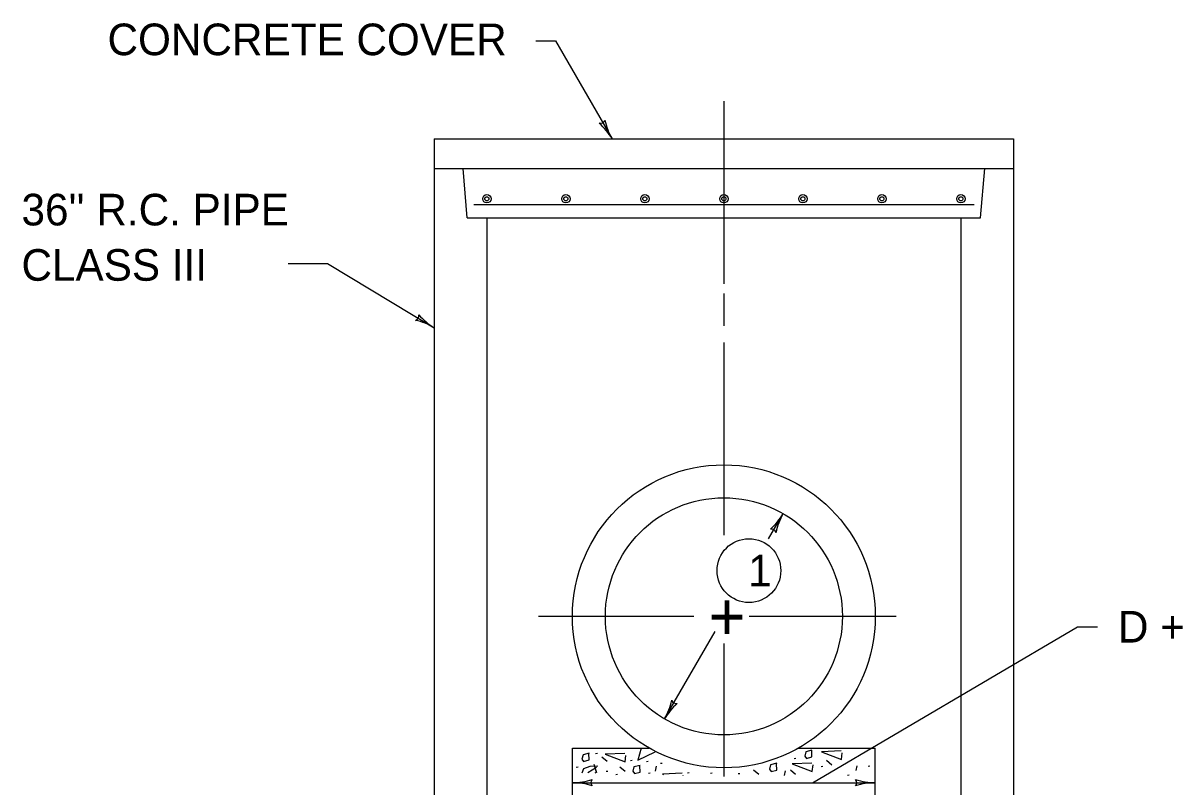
# Model space of a CAD drawing. Extents: x 997.6 to 1037, y 998.9 to 1022.6.
# Drawn here: x 1019.23 to 1026.54, y 1003.66 to 1008.5 of the extents above; entities that cross this region are included whole.
import ezdxf

# ---------------------------------------------------------------- set-up
doc = ezdxf.new("R2010")
doc.units = 0
doc.layers.add('Level 1', color=7, linetype='Continuous')

msp = doc.modelspace()

# ---------------------------------------------------------------- linework, layer by layer
at = {"layer": 'Level 1'}
for p, q in [((1022.4788, 1008.3844), (1022.6038, 1008.3844)), ((1022.6038, 1008.3844), (1022.9618, 1007.7644)), ((1023.6698, 1008.0018), (1023.6698, 1006.8478)), ((1021.8364, 1007.7644), (1021.8364, 1003.5769)), ((1021.8364, 1007.7644), (1025.5031, 1007.7644)), ((1025.5031, 1007.7644), (1025.5031, 1003.5769)), ((1021.8364, 1007.5769), (1025.5031, 1007.5769)), ((1022.0461, 1007.2644), (1022.0188, 1007.5769)), ((1025.2934, 1007.2644), (1025.3208, 1007.5769)), ((1022.0864, 1007.3478), (1025.2531, 1007.3478)), ((1022.0461, 1007.2644), (1025.2934, 1007.2644)), ((1022.1698, 1007.2644), (1022.1698, 1003.2644)), ((1025.1698, 1007.2644), (1025.1698, 1003.2644)), ((1020.9115, 1006.9758), (1021.1615, 1006.9758)), ((1021.1615, 1006.9758), (1021.8364, 1006.5688)), ((1023.6698, 1006.7865), (1023.6698, 1006.5804)), ((1023.6698, 1006.4752), (1023.6698, 1005.2563)), ((1023.9531, 1005.2343), (1024.0448, 1005.3931)), ((1022.4974, 1004.7436), (1023.4795, 1004.7436)), ((1023.8303, 1004.7436), (1024.7598, 1004.7436)), ((1023.2948, 1004.0941), (1023.6148, 1004.6484)), ((1024.2314, 1003.691), (1025.9084, 1004.6775)), ((1025.9084, 1004.6775), (1026.0334, 1004.6775)), ((1023.6698, 1004.5723), (1023.6698, 1003.7305)), ((1022.7114, 1003.5769), (1022.7114, 1003.9103)), ((1022.7114, 1003.9103), (1023.1965, 1003.9103)), ((1024.143, 1003.9103), (1024.6281, 1003.9103)), ((1024.6281, 1003.5769), (1024.6281, 1003.9103)), ((1022.7114, 1003.691), (1024.6281, 1003.691))]:
    msp.add_line(p, q, dxfattribs=at)
for points in [[(1023.1473, 1003.9103), (1023.1243, 1003.8326)], [(1023.1243, 1003.8326), (1023.2358, 1003.8866)], [(1024.2273, 1003.8966), (1024.1887, 1003.8873), (1024.182, 1003.8593), (1024.1927, 1003.8446), (1024.2273, 1003.8539), (1024.226, 1003.8939)], [(1024.4125, 1003.8919), (1024.2872, 1003.8866), (1024.4138, 1003.8386), (1024.4192, 1003.8799)], [(1022.817, 1003.8775), (1022.7783, 1003.8682), (1022.7717, 1003.8402), (1022.7823, 1003.8255), (1022.817, 1003.8348), (1022.8157, 1003.8748)], [(1022.869, 1003.8759), (1022.8583, 1003.8746)], [(1022.9306, 1003.8253), (1022.8973, 1003.8533)], [(1023.0437, 1003.8759), (1022.9183, 1003.8706), (1023.045, 1003.8226), (1023.0503, 1003.8639)], [(1023.0892, 1003.8313), (1023.0785, 1003.8299)], [(1023.1913, 1003.8248), (1023.1806, 1003.8235)], [(1023.2791, 1003.8131), (1023.2684, 1003.8118)], [(1024.004, 1003.8137), (1023.9653, 1003.8043), (1023.9587, 1003.7763), (1023.9693, 1003.7617), (1024.004, 1003.771), (1024.0027, 1003.811)], [(1024.2274, 1003.8153), (1024.1021, 1003.81), (1024.2288, 1003.762), (1024.2341, 1003.8033)], [(1024.1262, 1003.844), (1024.1155, 1003.8427)], [(1024.3537, 1003.803), (1024.3203, 1003.831)], [(1022.7466, 1003.7888), (1022.7359, 1003.7875)], [(1022.7806, 1003.7784), (1022.7713, 1003.7524)], [(1022.8219, 1003.7944), (1022.7806, 1003.7784)], [(1022.8633, 1003.7878), (1022.8092, 1003.7543)], [(1022.8713, 1003.7958), (1022.8219, 1003.7944)], [(1022.8633, 1003.7571), (1022.8486, 1003.8064)], [(1022.8664, 1003.7543), (1022.8513, 1003.7971)], [(1022.8559, 1003.7543), (1022.8633, 1003.7571)], [(1022.9364, 1003.7627), (1022.9258, 1003.7613)], [(1022.9967, 1003.7419), (1022.986, 1003.7406)], [(1023.0455, 1003.7615), (1023.0122, 1003.7895)], [(1023.1393, 1003.8009), (1023.1006, 1003.7916), (1023.0939, 1003.7636), (1023.1046, 1003.7489), (1023.1393, 1003.7583), (1023.1379, 1003.7983)], [(1023.2041, 1003.7515), (1023.1934, 1003.7502)], [(1023.2373, 1003.7644), (1023.2426, 1003.7952)], [(1023.4057, 1003.7504), (1023.2803, 1003.7451)], [(1023.2803, 1003.7451), (1023.2874, 1003.7424)], [(1023.412, 1003.7365), (1023.4123, 1003.7384)], [(1023.4493, 1003.7528), (1023.4386, 1003.7515)], [(1023.5965, 1003.7515), (1023.5858, 1003.7502)], [(1023.7706, 1003.7481), (1023.7599, 1003.7468)], [(1023.891, 1003.7423), (1023.8577, 1003.7703)], [(1024.0541, 1003.7358), (1024.0594, 1003.7665)], [(1024.1239, 1003.7423), (1024.0906, 1003.7703)], [(1024.2953, 1003.793), (1024.2846, 1003.7917)], [(1024.463, 1003.7385), (1024.4523, 1003.7372)], [(1024.5072, 1003.7676), (1024.5125, 1003.7983)], [(1024.5938, 1003.7959), (1024.5832, 1003.7946)]]:
    msp.add_lwpolyline(points, dxfattribs=at)
for centre, radius in [((1022.1697, 1007.3846), 0.0264), ((1022.1697, 1007.3846), 0.0132), ((1022.6697, 1007.3846), 0.0264), ((1022.6697, 1007.3846), 0.0132), ((1023.1697, 1007.3846), 0.0264), ((1023.1697, 1007.3846), 0.0132), ((1023.6697, 1007.3846), 0.0264), ((1023.6697, 1007.3846), 0.0132), ((1024.1697, 1007.3846), 0.0264), ((1024.1697, 1007.3846), 0.0132), ((1024.6697, 1007.3846), 0.0264), ((1024.6697, 1007.3846), 0.0132), ((1025.1697, 1007.3846), 0.0264), ((1025.1697, 1007.3846), 0.0132), ((1023.6698, 1004.7436), 0.9583), ((1023.6698, 1004.7436), 0.75), ((1023.8282, 1005.0327), 0.2018)]:
    msp.add_circle(centre, radius, dxfattribs=at)
for centre, radius, start, end in [((1022.8875, 1007.8931), 0.0312, 258.77757, 340.89426), ((1022.6235, 1007.5691), 0.3906, 30.00297, 48.67175), ((1023.3, 1007.9597), 0.3906, 191.35013, 209.99686), ((1022.6235, 1007.5691), 0.3906, 29.99074, 30.00297), ((1021.7092, 1006.6456), 0.0312, 287.68824, 9.80493), ((1021.6347, 1006.2343), 0.3906, 58.91364, 77.58242), ((1022.0381, 1006.9034), 0.3906, 220.2608, 238.90753), ((1021.6347, 1006.2343), 0.3906, 58.90141, 58.91364), ((1023.7065, 1005.5884), 0.3906, 311.34643, 329.99316), ((1024.383, 1005.1978), 0.3906, 149.99927, 168.66806), ((1024.383, 1005.1978), 0.3906, 149.98705, 149.99927), ((1023.9704, 1005.2645), 0.0312, 18.77387, 100.89056), ((1022.9565, 1004.2894), 0.3906, 329.99927, 348.66806), ((1023.633, 1003.8988), 0.3906, 131.34643, 149.99316), ((1023.3691, 1004.2227), 0.0312, 198.77387, 280.89056), ((1022.9565, 1004.2894), 0.3906, 329.98705, 329.99927), ((1022.7114, 1004.0816), 0.3906, 269.98778, 270), ((1022.7114, 1004.0816), 0.3906, 270, 288.66878), ((1022.7114, 1003.3004), 0.3906, 71.34716, 89.99389), ((1022.86, 1003.691), 0.0312, 138.7746, 220.89129), ((1024.4795, 1003.691), 0.0312, 318.7746, 40.89129), ((1024.6281, 1003.3004), 0.3906, 90, 108.66878), ((1024.6281, 1004.0816), 0.3906, 251.34716, 269.99389), ((1024.6281, 1003.3004), 0.3906, 89.98778, 90)]:
    msp.add_arc(centre, radius, start, end, dxfattribs=at)

# ---------------------------------------------------------------- texts
for s, height, p in [('CONCRETE COVER', 0.2, (1019.7691, 1008.2931)), ("36'' R.C. PIPE", 0.2, (1019.2246, 1007.2163)), ('CLASS III', 0.2, (1019.2246, 1006.8663)), ('1', 0.2, (1023.8232, 1004.9327)), ('+', 0.3, (1023.5729, 1004.5936)), ('D + 2t', 0.2, (1026.1637, 1004.5776))]:
    msp.add_text(s, height=height, dxfattribs=at).set_placement(p)

doc.saveas('drawing.dxf')
